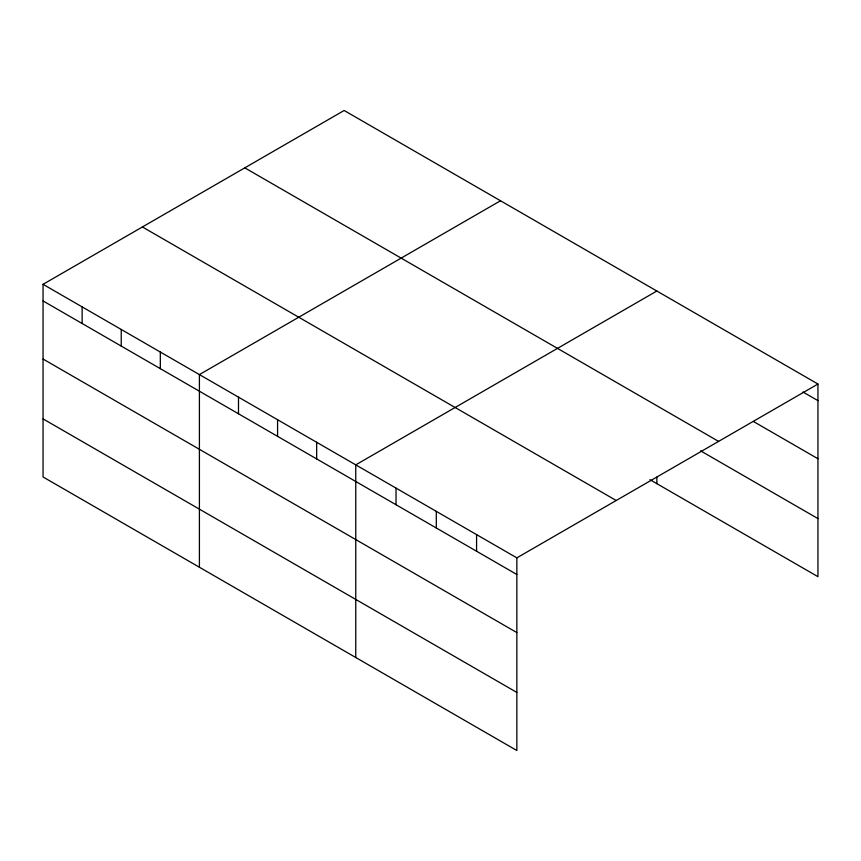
<?xml version="1.0" encoding="UTF-8"?>
<svg xmlns="http://www.w3.org/2000/svg" width="861" height="861" viewBox="0 0 861 861"><rect width="100%" height="100%" fill="white"/><g stroke="black" fill="none" stroke-linecap="round" stroke-linejoin="round"><path stroke-width="1.29" d="M516.848 632.577L516.848 557.863L43.05 284.324L43.05 476.972L516.848 750.512L516.848 632.577L43.05 359.037M649.958 479.685L817.95 576.676L817.95 384.028L344.152 110.488L43.05 284.324M500.51 200.753L199.408 374.589L199.408 567.238M656.857 291.018L355.754 464.865L355.754 657.513M516.848 557.863L817.95 384.028M802.99 392.013L817.95 400.645M753.515 421.535L817.95 458.741M244.793 167.852L718.591 441.392M700.585 450.83L817.95 518.591M142.409 226.96L616.207 500.499M43.05 300.941L516.848 574.491M43.05 418.887L516.848 692.427M656.857 477.069L656.857 483.667M476.574 534.616L476.574 551.234M436.301 511.369L436.301 527.987M396.028 488.112L396.028 504.729M316.665 442.296L316.665 458.913M277.576 419.727L277.576 436.344M238.497 397.158L238.497 413.775M160.318 352.031L160.318 368.648M121.229 329.462L121.229 346.079M82.139 306.893L82.139 323.51"/></g></svg>
